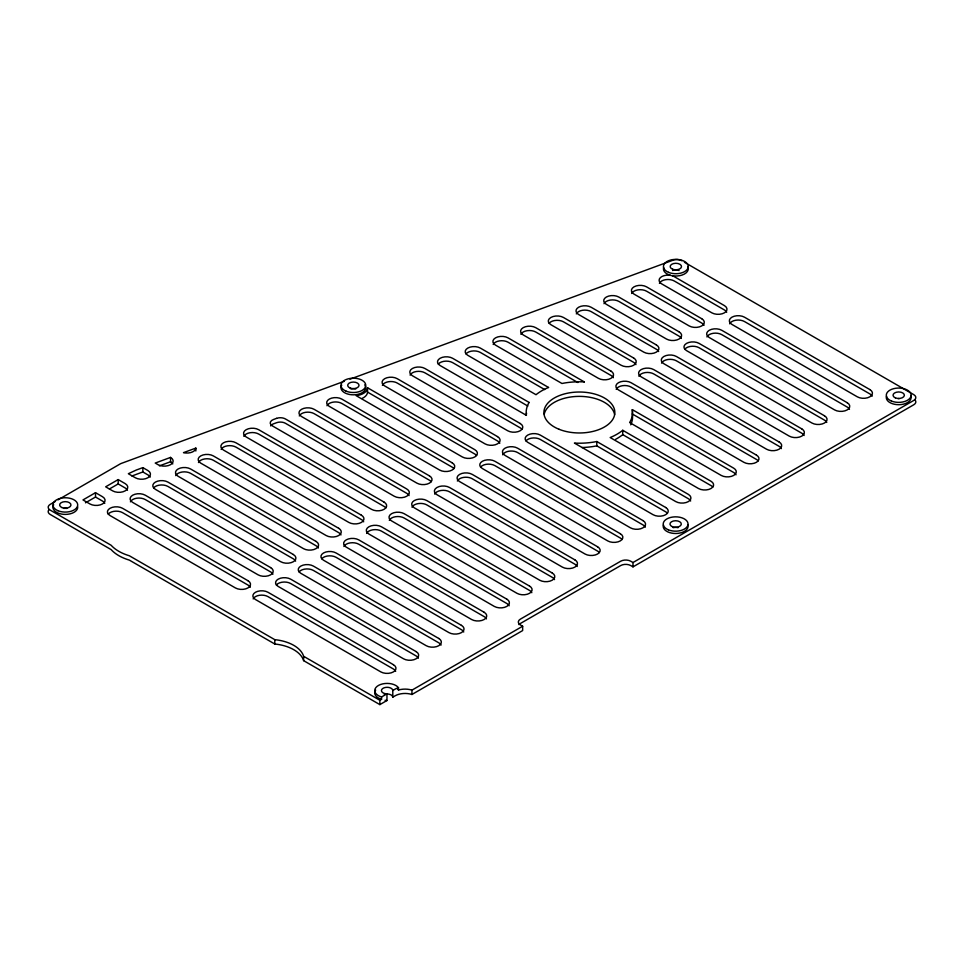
<?xml version="1.0" encoding="UTF-8"?>
<svg xmlns="http://www.w3.org/2000/svg" width="964" height="964" viewBox="0 0 964 964"><rect width="100%" height="100%" fill="white"/><g stroke="black" fill="none" stroke-linecap="round" stroke-linejoin="round"><path stroke-width="1.45" d="M55.43 501.364L50.249 504.353A7.097 4.097 0 0 0 50.249 510.149L111.149 545.275A42.561 24.57 0 0 0 129.333 555.758L274.788 639.662A35.463 20.473 0 0 1 303.636 656.303L379.852 700.274L381.551 699.298L381.551 696.972A12.412 7.17 0 0 1 378.599 685.368A12.412 7.17 0 0 1 398.506 687.718L398.506 690.031A14.183 8.194 0 0 1 411.953 690.14L522.657 626.226L522.657 630.564L411.953 694.478A14.183 8.194 0 0 0 395.035 695.851L392.794 697.141A5.676 3.278 0 0 0 384.274 694.405M58.021 499.858L120.187 463.937A7.097 4.097 0 0 1 121.392 463.383L344.293 381.274M95.508 492.688L82.976 499.93L89.941 503.955A8.869 5.121 0 0 0 102.485 503.955A8.869 5.121 0 0 0 102.485 496.713L95.508 492.688L95.508 497.026L85.483 502.822M118.186 479.578L105.654 486.82L112.631 490.857A8.869 5.121 0 0 0 125.175 490.857A8.869 5.121 0 0 0 125.175 483.615L118.186 479.578L118.186 483.928L109.414 488.989M381.551 696.972L386.962 693.851A5.676 3.278 0 0 1 381.443 690.549A5.676 3.278 0 0 1 387.07 687.296A5.676 3.278 0 0 1 392.794 690.489L395.035 689.188A14.183 8.194 0 0 1 398.506 687.718M48.839 509.86A7.097 4.097 0 0 0 50.249 514.487L111.149 549.613A42.561 24.57 0 0 0 129.333 560.108L274.788 644.012A35.463 20.473 0 0 1 303.636 660.653L379.852 704.612L386.962 700.515L386.962 693.851M522.657 626.226L520.403 624.925A7.097 4.097 0 0 1 520.403 619.129L620.708 561.217A7.097 4.097 0 0 1 630.733 561.217L632.999 562.518L913.751 400.434A7.097 4.097 0 0 0 913.751 394.638L684.452 262.256M518.981 624.636A7.097 4.097 0 0 1 520.403 623.479L620.708 565.555A7.097 4.097 0 0 1 630.733 565.555L632.999 566.868L913.751 404.772A7.097 4.097 0 0 0 915.161 400.144M349.944 379.189L673.017 260.196M142.853 467.624L137.418 469.625A8.869 5.121 0 0 0 136.261 470.046L128.333 473.722L135.322 477.758A8.869 5.121 0 0 0 147.866 477.758A8.869 5.121 0 0 0 147.866 470.516L142.853 467.624L142.853 471.962L147.866 474.866A8.869 5.121 0 0 1 150.155 477.156M170.556 457.418L155.24 463.057L158.012 464.66A8.869 5.121 0 0 0 170.556 464.66A8.869 5.121 0 0 0 170.556 457.418L170.556 461.756A8.869 5.121 0 0 1 172.785 463.925M195.837 448.103L183.497 452.646A8.869 5.121 0 0 0 195.837 448.103L195.837 450.995M131.911 475.999L136.261 474.384A8.869 5.121 0 0 1 137.418 473.963L142.853 471.962M159.422 465.865L170.556 461.756M632.336 409.64L733.712 468.179A8.869 5.121 0 0 1 733.712 475.409A8.869 5.121 0 0 1 721.18 475.409L629.637 422.557A53.201 30.715 0 0 0 632.336 409.64L632.336 413.99A53.201 30.715 0 0 1 630.745 424.811M577.858 382.527L508.028 342.208A8.869 5.121 0 0 0 493.194 344.51M632.336 413.99L733.712 472.517A8.869 5.121 0 0 1 736.014 474.806M622.732 430.293L711.022 481.277A8.869 5.121 0 0 1 711.022 488.507A8.869 5.121 0 0 1 698.49 488.507L610.188 437.536A53.201 30.715 0 0 0 622.732 430.293L622.732 434.644A53.201 30.715 0 0 1 615.707 439.271M544.684 389.577L480.325 352.414A8.869 5.121 0 0 0 466.01 353.872M622.732 434.644L711.022 485.615A8.869 5.121 0 0 1 712.794 487.073M596.8 441.524L688.344 494.375A8.869 5.121 0 0 1 688.344 501.605A8.869 5.121 0 0 1 675.8 501.605L574.423 443.079A53.201 30.715 0 0 0 596.8 441.524L596.8 445.862L688.344 498.713A8.869 5.121 0 0 1 690.634 501.015M527.814 406.037L452.622 362.621A8.869 5.121 0 0 0 438.307 364.079M367.537 387.757L474.818 449.694A8.869 5.121 0 0 1 474.818 456.936A8.869 5.121 0 0 1 462.286 456.936L356.186 395.674A14.183 8.194 0 0 0 367.537 387.757L367.537 392.095A14.183 8.194 0 0 1 361.982 398.493M367.537 392.095L474.818 454.044A8.869 5.121 0 0 1 476.59 455.49M118.186 483.928L125.175 487.965A8.869 5.121 0 0 1 127.465 490.254M95.508 497.026L102.485 501.063A8.869 5.121 0 0 1 104.775 503.353M632.999 562.518L632.999 566.868M411.953 690.14L411.953 694.478M392.794 690.489L392.794 697.141M379.852 700.274L379.852 704.612M303.636 656.303L303.636 660.653M274.788 639.662L274.788 644.012M687.802 266.956A12.412 7.17 0 0 1 684.307 274.101A12.412 7.17 0 0 1 671.727 275.62A8.869 5.121 0 0 1 674.246 276.644L724.398 305.6A8.869 5.121 0 0 1 724.398 312.842A8.869 5.121 0 0 1 711.866 312.842L661.702 283.886A8.869 5.121 0 0 1 660.436 277.572A8.869 5.121 0 0 1 670.775 275.403A12.412 7.17 0 0 1 663.654 267.51M659.412 283.283A8.869 5.121 0 0 1 674.246 280.982L724.398 309.95A8.869 5.121 0 0 1 726.699 312.24M631.709 293.49A8.869 5.121 0 0 1 646.543 291.188L701.708 323.048A8.869 5.121 0 0 1 704.009 325.338M604.006 303.696A8.869 5.121 0 0 1 618.84 301.395L679.03 336.147A8.869 5.121 0 0 1 681.319 338.436M576.303 313.89A8.869 5.121 0 0 1 591.137 311.601L656.339 349.245A8.869 5.121 0 0 1 658.629 351.535M549.131 323.265A8.869 5.121 0 0 1 563.434 321.807L633.649 362.344A8.869 5.121 0 0 1 635.939 364.633M520.897 334.303A8.869 5.121 0 0 1 535.731 332.014L610.959 375.442A8.869 5.121 0 0 1 613.249 377.743M410.086 375.117A8.869 5.121 0 0 1 424.919 372.827L520.198 427.835A8.869 5.121 0 0 1 521.97 429.293M382.383 385.323A8.869 5.121 0 0 1 388.649 381.708A8.869 5.121 0 0 1 397.216 383.033L497.508 440.946A8.869 5.121 0 0 1 499.81 443.235M326.977 405.736A8.869 5.121 0 0 1 333.243 402.121A8.869 5.121 0 0 1 341.81 403.446L452.14 467.142A8.869 5.121 0 0 1 453.899 468.6M299.274 415.942A8.869 5.121 0 0 1 314.107 413.64L429.45 480.241A8.869 5.121 0 0 1 431.209 481.699M270.655 425.883A7.097 4.097 0 0 1 273.499 423.835L276.56 422.714A7.097 4.097 0 0 1 285.392 423.268L406.76 493.339A8.869 5.121 0 0 1 409.049 495.629M77.686 506.787A12.412 7.17 0 0 1 63.455 514.33A12.412 7.17 0 0 1 53.683 504.714M687.706 524.669A12.412 7.17 0 0 1 675.885 533.49A12.412 7.17 0 0 1 663.437 524.958M910.775 395.879A12.412 7.17 0 0 1 898.966 404.699A12.412 7.17 0 0 1 886.519 396.168M364.766 384.841A12.412 7.17 0 0 1 353.607 394.818A12.412 7.17 0 0 1 341.738 385.13M674.077 259.87A7.097 4.097 0 0 1 681.849 260.75M381.551 699.298A12.412 7.17 0 0 1 375.671 690.128M397.529 688.983A12.412 7.17 0 0 1 398.506 690.031M386.962 700.515A5.676 3.278 0 0 1 385.058 700.286M253.158 598.909A8.869 5.121 0 0 1 267.992 596.62L393.384 669.004A8.869 5.121 0 0 1 395.674 671.306M276.379 584.967A8.869 5.121 0 0 1 290.682 583.521L416.074 655.906A8.869 5.121 0 0 1 418.364 658.207M299.069 571.869A8.869 5.121 0 0 1 313.372 570.423L438.765 642.807A8.869 5.121 0 0 1 441.054 645.109M321.759 558.771A8.869 5.121 0 0 1 336.062 557.312L461.455 629.709A8.869 5.121 0 0 1 463.744 631.998M343.919 546.516A8.869 5.121 0 0 1 358.753 544.214L484.133 616.611A8.869 5.121 0 0 1 486.434 618.9M366.609 533.417A8.869 5.121 0 0 1 381.443 531.116L506.823 603.512A8.869 5.121 0 0 1 509.125 605.802M389.299 520.319A8.869 5.121 0 0 1 404.133 518.017L529.513 590.414A8.869 5.121 0 0 1 531.815 592.703M411.99 507.221A8.869 5.121 0 0 1 418.256 503.594A8.869 5.121 0 0 1 426.823 504.919L552.203 577.316A8.869 5.121 0 0 1 554.505 579.605M434.68 494.11A8.869 5.121 0 0 1 449.513 491.821L574.893 564.217A8.869 5.121 0 0 1 577.183 566.507M457.358 481.012A8.869 5.121 0 0 1 463.636 477.397A8.869 5.121 0 0 1 472.191 478.722L597.584 551.107A8.869 5.121 0 0 1 599.355 552.565M480.578 467.082A8.869 5.121 0 0 1 494.881 465.624L620.274 538.008A8.869 5.121 0 0 1 622.033 539.466M502.738 454.815A8.869 5.121 0 0 1 509.016 451.2A8.869 5.121 0 0 1 517.572 452.526L642.964 524.91A8.869 5.121 0 0 1 645.253 527.212M525.958 440.885A8.869 5.121 0 0 1 540.262 439.427L665.654 511.812A8.869 5.121 0 0 1 667.413 513.27M63.829 508.426A5.676 3.278 0 0 1 66.769 508.426M350.944 389.034A5.676 3.278 0 0 1 355.74 389.034M243.844 436.343A8.869 5.121 0 0 1 258.677 434.041L384.07 506.437A8.869 5.121 0 0 1 385.829 507.895M672.583 270.523A5.676 3.278 0 0 1 679.09 270.523M729.628 323.82A8.869 5.121 0 0 1 744.461 321.53L869.853 393.914A8.869 5.121 0 0 1 872.143 396.216M706.937 336.918A8.869 5.121 0 0 1 721.771 334.629L847.163 407.025A8.869 5.121 0 0 1 849.453 409.314M684.777 349.185A8.869 5.121 0 0 1 699.081 347.727L824.473 420.123A8.869 5.121 0 0 1 826.763 422.413M661.569 363.127A8.869 5.121 0 0 1 676.403 360.825L801.783 433.222A8.869 5.121 0 0 1 804.084 435.511M638.879 376.225A8.869 5.121 0 0 1 653.713 373.924L779.093 446.32A8.869 5.121 0 0 1 781.394 448.609M544.238 414.05A35.463 20.473 0 0 1 579.81 396.373A35.463 20.473 0 0 1 614.61 414.556M616.189 389.323A8.869 5.121 0 0 1 631.022 387.022L756.403 459.418A8.869 5.121 0 0 1 758.174 460.876M596.8 445.862A53.201 30.715 0 0 1 581.979 447.525M526.236 415.339A53.201 30.715 0 0 1 526.561 413.158M673.234 527.694A5.676 3.278 0 0 1 678.029 527.694M221.154 449.441A8.869 5.121 0 0 1 235.987 447.139L361.38 519.536A8.869 5.121 0 0 1 363.669 521.825M198.476 462.539A8.869 5.121 0 0 1 213.309 460.25L338.689 532.634A8.869 5.121 0 0 1 340.979 534.936M175.785 475.638A8.869 5.121 0 0 1 190.619 473.348L315.999 545.732A8.869 5.121 0 0 1 318.301 548.034M153.625 487.904A8.869 5.121 0 0 1 167.929 486.446L293.309 558.831A8.869 5.121 0 0 1 295.611 561.132M130.405 501.834A8.869 5.121 0 0 1 145.239 499.545L270.619 571.929A8.869 5.121 0 0 1 272.92 574.231M108.245 514.101A8.869 5.121 0 0 1 122.549 512.643L247.929 585.028A8.869 5.121 0 0 1 250.23 587.329M898.207 398.614A5.676 3.278 0 0 1 899.195 398.614M276.56 418.364L273.499 419.497A7.097 4.097 0 0 0 272.294 425.847L394.216 496.231A8.869 5.121 0 0 0 406.76 496.231A8.869 5.121 0 0 0 406.76 488.989L285.392 418.93A7.097 4.097 0 0 0 276.56 418.364M869.853 389.577L744.461 317.18A8.869 5.121 0 0 0 731.929 317.18A8.869 5.121 0 0 0 731.929 324.422L857.309 396.819A8.869 5.121 0 0 0 869.853 396.819A8.869 5.121 0 0 0 869.853 389.577M701.708 318.698L646.543 286.85A8.869 5.121 0 0 0 633.999 286.85A8.869 5.121 0 0 0 633.999 294.092L689.176 325.94A8.869 5.121 0 0 0 701.708 325.94A8.869 5.121 0 0 0 701.708 318.698M847.163 402.675L721.771 330.291A8.869 5.121 0 0 0 709.239 330.291A8.869 5.121 0 0 0 709.239 337.521L834.619 409.917A8.869 5.121 0 0 0 847.163 409.917A8.869 5.121 0 0 0 847.163 402.675M679.03 331.797L618.84 297.057A8.869 5.121 0 0 0 606.296 297.057A8.869 5.121 0 0 0 606.296 304.287L666.486 339.039A8.869 5.121 0 0 0 679.03 339.039A8.869 5.121 0 0 0 679.03 331.797M824.473 415.773L699.081 343.389A8.869 5.121 0 0 0 686.549 343.389A8.869 5.121 0 0 0 686.549 350.619L811.929 423.015A8.869 5.121 0 0 0 824.473 423.015A8.869 5.121 0 0 0 824.473 415.773M656.339 344.895L591.137 307.251A8.869 5.121 0 0 0 578.593 307.251A8.869 5.121 0 0 0 578.593 314.493L643.795 352.137A8.869 5.121 0 0 0 656.339 352.137A8.869 5.121 0 0 0 656.339 344.895M801.783 428.872L676.403 356.487A8.869 5.121 0 0 0 663.859 356.487A8.869 5.121 0 0 0 663.859 363.717L789.251 436.114A8.869 5.121 0 0 0 801.783 436.114A8.869 5.121 0 0 0 801.783 428.872M633.649 358.006L563.434 317.457A8.869 5.121 0 0 0 550.89 317.457A8.869 5.121 0 0 0 550.89 324.699L621.105 365.236A8.869 5.121 0 0 0 633.649 365.236A8.869 5.121 0 0 0 633.649 358.006M779.093 441.97L653.713 369.586A8.869 5.121 0 0 0 641.168 369.586A8.869 5.121 0 0 0 641.168 376.828L766.561 449.212A8.869 5.121 0 0 0 779.093 449.212A8.869 5.121 0 0 0 779.093 441.97M610.959 371.104L535.731 327.664A8.869 5.121 0 0 0 523.187 327.664A8.869 5.121 0 0 0 523.187 334.906L598.415 378.334A8.869 5.121 0 0 0 610.959 378.334A8.869 5.121 0 0 0 610.959 371.104M756.403 455.068L631.022 382.684A8.869 5.121 0 0 0 618.478 382.684A8.869 5.121 0 0 0 618.478 389.926L743.871 462.31A8.869 5.121 0 0 0 756.403 462.31A8.869 5.121 0 0 0 756.403 455.068M584.329 381.925L508.028 337.87A8.869 5.121 0 0 0 495.484 337.87A8.869 5.121 0 0 0 495.484 345.112L561.952 383.479A53.201 30.715 0 0 1 584.329 381.925M548.552 387.468L480.325 348.076A8.869 5.121 0 0 0 467.781 348.076A8.869 5.121 0 0 0 467.781 355.318L536.008 394.71A53.201 30.715 0 0 1 548.552 387.468M529.116 402.446L452.622 358.283A8.869 5.121 0 0 0 440.078 358.283A8.869 5.121 0 0 0 440.078 365.513L526.404 415.363A53.201 30.715 0 0 1 529.116 402.446M520.198 423.497L424.919 368.489A8.869 5.121 0 0 0 412.375 368.489A8.869 5.121 0 0 0 412.375 375.719L507.667 430.739A8.869 5.121 0 0 0 520.198 430.739A8.869 5.121 0 0 0 520.198 423.497M665.654 507.474L540.262 435.077A8.869 5.121 0 0 0 527.73 435.077A8.869 5.121 0 0 0 527.73 442.319L653.11 514.716A8.869 5.121 0 0 0 665.654 514.716A8.869 5.121 0 0 0 665.654 507.474M497.508 436.596L397.216 378.683A8.869 5.121 0 0 0 384.672 378.683A8.869 5.121 0 0 0 384.672 385.925L484.976 443.838A8.869 5.121 0 0 0 497.508 443.838A8.869 5.121 0 0 0 497.508 436.596M642.964 520.572L517.572 448.176A8.869 5.121 0 0 0 505.04 448.176A8.869 5.121 0 0 0 505.04 455.418L630.42 527.814A8.869 5.121 0 0 0 642.964 527.814A8.869 5.121 0 0 0 642.964 520.572M620.274 533.67L494.881 461.274A8.869 5.121 0 0 0 482.349 461.274A8.869 5.121 0 0 0 482.349 468.516L607.73 540.912A8.869 5.121 0 0 0 620.274 540.912A8.869 5.121 0 0 0 620.274 533.67M452.14 462.792L341.81 399.096A8.869 5.121 0 0 0 329.266 399.096A8.869 5.121 0 0 0 329.266 406.338L439.596 470.034A8.869 5.121 0 0 0 452.14 470.034A8.869 5.121 0 0 0 452.14 462.792M597.584 546.769L472.191 474.372A8.869 5.121 0 0 0 459.659 474.372A8.869 5.121 0 0 0 459.659 481.614L585.04 554.011A8.869 5.121 0 0 0 597.584 554.011A8.869 5.121 0 0 0 597.584 546.769M429.45 475.891L314.107 409.302A8.869 5.121 0 0 0 301.563 409.302A8.869 5.121 0 0 0 301.563 416.544L416.906 483.133A8.869 5.121 0 0 0 429.45 483.133A8.869 5.121 0 0 0 429.45 475.891M574.893 559.867L449.513 487.483A8.869 5.121 0 0 0 436.969 487.483A8.869 5.121 0 0 0 436.969 494.713L562.361 567.109A8.869 5.121 0 0 0 574.893 567.109A8.869 5.121 0 0 0 574.893 559.867M552.203 572.965L426.823 500.581A8.869 5.121 0 0 0 414.279 500.581A8.869 5.121 0 0 0 414.279 507.811L539.671 580.207A8.869 5.121 0 0 0 552.203 580.207A8.869 5.121 0 0 0 552.203 572.965M384.07 502.099L258.677 429.703A8.869 5.121 0 0 0 246.145 429.703A8.869 5.121 0 0 0 246.145 436.945L371.526 509.329A8.869 5.121 0 0 0 384.07 509.329A8.869 5.121 0 0 0 384.07 502.099M529.513 586.064L404.133 513.679A8.869 5.121 0 0 0 391.589 513.679A8.869 5.121 0 0 0 391.589 520.909L516.981 593.306A8.869 5.121 0 0 0 529.513 593.306A8.869 5.121 0 0 0 529.513 586.064M361.38 515.198L235.987 442.801A8.869 5.121 0 0 0 223.455 442.801A8.869 5.121 0 0 0 223.455 450.043L348.835 522.428A8.869 5.121 0 0 0 361.38 522.428A8.869 5.121 0 0 0 361.38 515.198M506.823 599.162L381.443 526.778A8.869 5.121 0 0 0 368.899 526.778A8.869 5.121 0 0 0 368.899 534.02L494.291 606.404A8.869 5.121 0 0 0 506.823 606.404A8.869 5.121 0 0 0 506.823 599.162M338.689 528.296L213.309 455.9A8.869 5.121 0 0 0 200.765 455.9A8.869 5.121 0 0 0 200.765 463.142L326.145 535.526A8.869 5.121 0 0 0 338.689 535.526A8.869 5.121 0 0 0 338.689 528.296M484.133 612.261L358.753 539.876A8.869 5.121 0 0 0 346.209 539.876A8.869 5.121 0 0 0 346.209 547.118L471.601 619.503A8.869 5.121 0 0 0 484.133 619.503A8.869 5.121 0 0 0 484.133 612.261M315.999 541.394L190.619 468.998A8.869 5.121 0 0 0 178.075 468.998A8.869 5.121 0 0 0 178.075 476.24L303.467 548.637A8.869 5.121 0 0 0 315.999 548.637A8.869 5.121 0 0 0 315.999 541.394M461.455 625.371L336.062 552.975A8.869 5.121 0 0 0 323.518 552.975A8.869 5.121 0 0 0 323.518 560.217L448.911 632.601A8.869 5.121 0 0 0 461.455 632.601A8.869 5.121 0 0 0 461.455 625.371M293.309 554.493L167.929 482.096A8.869 5.121 0 0 0 155.385 482.096A8.869 5.121 0 0 0 155.385 489.338L280.777 561.735A8.869 5.121 0 0 0 293.309 561.735A8.869 5.121 0 0 0 293.309 554.493M438.765 638.469L313.372 566.073A8.869 5.121 0 0 0 300.84 566.073A8.869 5.121 0 0 0 300.84 573.315L426.221 645.699A8.869 5.121 0 0 0 438.765 645.699A8.869 5.121 0 0 0 438.765 638.469M270.619 567.591L145.239 495.195A8.869 5.121 0 0 0 132.695 495.195A8.869 5.121 0 0 0 132.695 502.437L258.087 574.833A8.869 5.121 0 0 0 270.619 574.833A8.869 5.121 0 0 0 270.619 567.591M416.074 651.568L290.682 579.171A8.869 5.121 0 0 0 278.15 579.171A8.869 5.121 0 0 0 278.15 586.413L403.53 658.798A8.869 5.121 0 0 0 416.074 658.798A8.869 5.121 0 0 0 416.074 651.568M247.929 580.689L122.549 508.293A8.869 5.121 0 0 0 110.004 508.293A8.869 5.121 0 0 0 110.004 515.535L235.397 587.932A8.869 5.121 0 0 0 247.929 587.932A8.869 5.121 0 0 0 247.929 580.689M393.384 664.666L267.992 592.27A8.869 5.121 0 0 0 255.46 592.27A8.869 5.121 0 0 0 255.46 599.512L380.84 671.908A8.869 5.121 0 0 0 393.384 671.908A8.869 5.121 0 0 0 393.384 664.666M559.036 429.269A35.463 20.473 0 0 0 614.707 414.291A35.463 20.473 0 0 0 564.386 393.939A35.463 20.473 0 0 0 559.036 429.269M891.399 401.012A12.412 7.17 0 0 0 911.04 395.975A12.412 7.17 0 0 0 893.676 388.661A12.412 7.17 0 0 0 891.399 401.012M895.448 397.903A5.676 3.278 0 0 0 904.353 395.505A5.676 3.278 0 0 0 896.303 392.252A5.676 3.278 0 0 0 895.448 397.903M668.534 272.342A12.412 7.17 0 0 0 688.188 267.305A12.412 7.17 0 0 0 670.811 259.991A12.412 7.17 0 0 0 668.534 272.342M672.583 269.233A5.676 3.278 0 0 0 681.488 266.835A5.676 3.278 0 0 0 673.438 263.582A5.676 3.278 0 0 0 672.583 269.233M57.985 510.715A12.412 7.17 0 0 0 77.638 505.69A12.412 7.17 0 0 0 60.262 498.376A12.412 7.17 0 0 0 57.985 510.715M62.045 507.606A5.676 3.278 0 0 0 70.95 505.208A5.676 3.278 0 0 0 62.901 501.955A5.676 3.278 0 0 0 62.045 507.606M668.317 529.802A12.412 7.17 0 0 0 687.971 524.765A12.412 7.17 0 0 0 670.595 517.451A12.412 7.17 0 0 0 668.317 529.802M672.366 526.693A5.676 3.278 0 0 0 681.283 524.296A5.676 3.278 0 0 0 673.234 521.042A5.676 3.278 0 0 0 672.366 526.693M346.04 391.131A12.412 7.17 0 0 0 365.693 386.094A12.412 7.17 0 0 0 348.317 378.792A12.412 7.17 0 0 0 346.04 391.131M350.089 388.022A5.676 3.278 0 0 0 359.006 385.624A5.676 3.278 0 0 0 350.944 382.371A5.676 3.278 0 0 0 350.089 388.022"/></g></svg>
